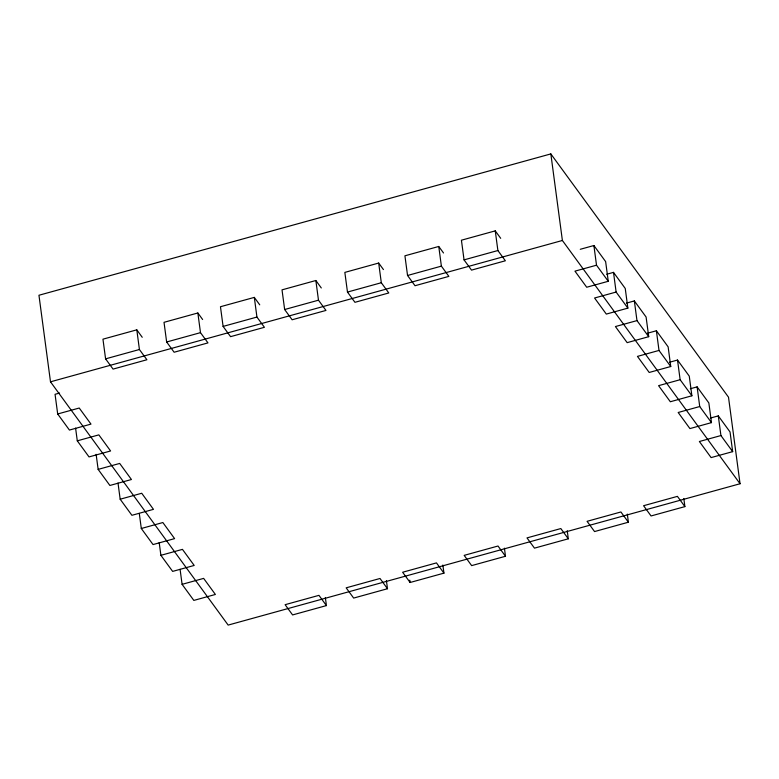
<?xml version="1.0" encoding="UTF-8"?>
<svg xmlns="http://www.w3.org/2000/svg" width="779" height="779" viewBox="0 0 779 779"><rect width="100%" height="100%" fill="white"/><g stroke="black" fill="none" stroke-linecap="round" stroke-linejoin="round"><path stroke-width="1.17" d="M550.841 153.911L38.95 295.251L50.499 381.817L228.159 625.089L740.05 483.749L728.501 397.183L550.841 153.911L562.389 240.477L740.05 483.749M136.802 329.838L102.955 339.177L105.584 358.856L113.062 369.1L146.9 359.752L139.422 349.508L136.802 329.838L142.236 337.288M197.856 312.983L164.018 322.321L166.648 341.991L174.126 352.235L207.964 342.896L200.485 332.652L197.856 312.983L202.618 319.497M254.314 297.393L220.467 306.731L223.096 326.411L230.574 336.655L264.412 327.307L256.934 317.063L254.314 297.393L259.748 304.842M378.682 263.049L344.844 272.397L347.473 292.067L354.951 302.31L388.789 292.972L381.311 282.728L378.682 263.049L383.443 269.573M438.762 246.466L404.924 255.804L407.544 275.484L415.022 285.727L448.87 276.379L441.381 266.136L438.762 246.466L443.524 252.98M495.259 230.866L461.421 240.205L464.05 259.874L471.529 270.118L505.367 260.78L497.888 250.536L495.259 230.866L500.702 238.316M315.855 280.508L282.017 289.856L284.647 309.526L292.125 319.77L325.963 310.432L318.484 300.188L315.855 280.508L321.299 287.967M105.584 358.856L139.422 349.508M166.648 341.991L200.485 332.652M223.096 326.411L256.934 317.063M284.647 309.526L318.484 300.188M347.473 292.067L381.311 282.728M407.544 275.484L441.381 266.136M464.05 259.874L497.888 250.536M50.499 381.817L562.389 240.477M59.594 393.054L55.056 394.301L57.685 413.98L69.428 430.057L90.977 424.107L79.234 408.03L57.685 413.98M580.277 249.29L593.89 245.531L605.634 261.608L608.263 281.287L586.704 287.237L574.96 271.15L596.519 265.201L608.263 281.287M606.695 274.257L613.501 272.377L625.245 288.464L627.864 308.133L606.315 314.083L594.572 298.006L616.121 292.057L627.864 308.133M77.287 440.836L98.845 434.877L110.589 450.963L89.03 456.913L77.287 440.836L75.592 428.099M626.413 303.128L634.349 300.928L646.093 317.014L648.722 336.684L627.163 342.643L615.42 326.557L636.979 320.607L648.722 336.684M98.144 469.386L119.693 463.437L131.437 479.513L109.888 485.463L98.144 469.386L96.129 454.342M647.31 333.276L656.385 330.763L668.129 346.85L670.748 366.519L649.199 372.469L637.456 356.392L659.005 350.443L670.748 366.519M120.17 499.212L141.729 493.263L153.473 509.349L131.914 515.299L120.17 499.212L118.009 483.019M669.57 362.235L677.516 360.044L689.259 376.121L691.888 395.79L670.329 401.75L658.586 385.663L680.135 379.714L691.888 395.79M141.301 528.493L162.86 522.543L174.603 538.62L153.044 544.57L141.301 528.493L139.295 513.449M690.301 388.75L697.108 386.871L708.851 402.947L711.48 422.627L689.921 428.577L678.178 412.49L699.727 406.541L711.48 422.627M160.893 555.32L182.452 549.37L194.195 565.447L172.646 571.396L160.893 555.32L159.198 542.593M710.36 418.08L718.296 415.889L730.04 431.965L732.669 451.645L711.11 457.594L699.367 441.508L720.926 435.558L732.669 451.645M182.091 584.338L203.64 578.388L215.384 594.465L193.835 600.414L182.091 584.338L180.085 569.293M326.43 605.585L292.592 614.933L285.114 604.689L318.952 595.351L326.43 605.585L325.349 597.493M387.494 588.729L353.656 598.077L346.168 587.833L380.006 578.485L387.494 588.729L386.413 580.628M443.942 573.14L436.464 562.896L402.626 572.244L410.105 582.488L443.942 573.14L442.862 565.038M568.31 538.805L534.472 548.143L526.994 537.899L560.831 528.561L568.31 538.805L567.229 530.703M628.39 522.212L594.552 531.56L587.074 521.317L620.912 511.969L628.39 522.212L627.309 514.111M684.897 506.613L651.059 515.961L643.581 505.717L677.418 496.369L684.897 506.613L683.816 498.511M505.493 556.264L471.655 565.612L464.167 555.369L498.015 546.021L505.493 556.264L504.412 548.163M718.296 415.889L720.926 435.558M697.108 386.871L699.727 406.541M677.516 360.044L680.135 379.714M656.385 330.763L659.005 350.443M634.349 300.928L636.979 320.607M613.501 272.377L616.121 292.057M593.89 245.531L596.519 265.201M409.793 580.17L410.105 582.488"/></g></svg>
